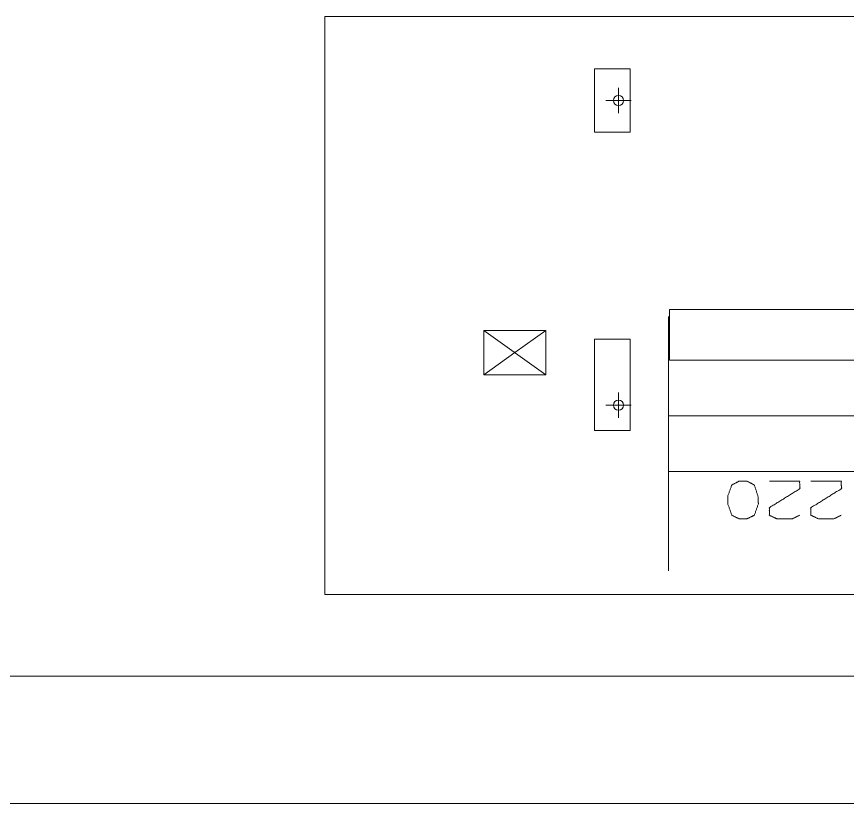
# Model space of a CAD drawing. Header units: millimetres. Extents: x 3056 to 110866, y 16649 to 58349.
# Drawn here: x 83344 to 86611, y 27499 to 30595 of the extents above; entities that cross this region are included whole.
import ezdxf

# ---------------------------------------------------------------- set-up
doc = ezdxf.new("R2010")
doc.units = ezdxf.units.MM
doc.layers.add('1', color=7, linetype='Continuous', true_color=0xffffff)

msp = doc.modelspace()

# ---------------------------------------------------------------- linework, layer by layer
at = {"layer": '1', "color": 80, "linetype": 'Continuous', "lineweight": 13}
for p, q in [((84556.5, 28321.3), (84556.5, 30595.3)), ((84556.5, 30595.3), (90183.5, 30595.3)), ((84556.5, 30595.3), (90183.5, 30595.3)), ((84556.5, 28321.3), (84556.5, 30595.3)), ((85757, 30390.3), (85617, 30390.3)), ((85617, 30390.3), (85617, 30140.3)), ((85757, 30140.3), (85757, 30390.3)), ((85711.5, 30215.3), (85711.5, 30315.3)), ((85761.5, 30265.3), (85661.5, 30265.3)), ((85617, 30140.3), (85757, 30140.3)), ((85911.5, 29243.3), (85911.5, 29443.3)), ((85911.5, 29443.3), (88119.5, 29443.3)), ((85181.5, 29360.3), (85425.5, 29186.3)), ((85181.5, 29360.3), (85425.5, 29360.3)), ((85181.5, 29186.3), (85181.5, 29360.3)), ((85425.5, 29360.3), (85303.5, 29273.3)), ((85425.5, 29360.3), (85425.5, 29186.3)), ((85617, 29326.3), (85617, 28966.3)), ((85757, 29326.3), (85617, 29326.3)), ((85757, 28966.3), (85757, 29326.3)), ((85181.5, 29186.3), (85303.5, 29273.3)), ((88119.5, 29243.3), (85911.5, 29243.3)), ((85425.5, 29186.3), (85181.5, 29186.3)), ((85711.5, 29016.3), (85711.5, 29116.3)), ((85761.5, 29066.3), (85661.5, 29066.3)), ((88128.5, 29024.2), (85908.5, 29024.2)), ((85617, 28966.3), (85757, 28966.3)), ((85908.5, 28805.1), (88128.5, 28805.1)), ((90183.5, 28321.3), (84556.5, 28321.3)), ((90183.5, 28321.3), (84556.5, 28321.3))]:
    msp.add_line(p, q, dxfattribs=at)
at = {"layer": '1', "color": 143, "linetype": 'Continuous', "lineweight": 13}
for p, q in [((49320.5, 27999.3), (90886.5, 27999.3)), ((3056.5, 27499.3), (110866.5, 27499.3))]:
    msp.add_line(p, q, dxfattribs=at)
at = {"layer": '1', "color": 80, "linetype": 'Continuous', "lineweight": 13}
for centre in [(85711.5, 30265.3), (85711.5, 29066.3)]:
    msp.add_circle(centre, 20, dxfattribs=at)
for points, knots in [([(85908.5, 29414.6), (85908.5, 29414.6), (85908.5, 29414.4), (85908.5, 29414), (85908.5, 29413.7), (85908.5, 29413), (85908.5, 29412.1), (85908.5, 29411.5), (85908.5, 29410.2), (85908.5, 29408.8), (85908.5, 29407.1), (85908.5, 29405.3), (85908.5, 29403.2), (85908.5, 29400.9), (85908.5, 29398.5), (85908.5, 29395.8), (85908.5, 29392.9), (85908.5, 29389.8), (85908.5, 29388.3), (85908.5, 29384.9), (85908.5, 29381.3), (85908.5, 29377.6), (85908.5, 29373.6), (85908.5, 29369.5), (85908.5, 29365.1), (85908.5, 29360.6), (85908.5, 29355.9), (85908.5, 29351), (85908.5, 29346), (85908.5, 29340.7), (85908.5, 29335.3), (85908.5, 29329.7), (85908.5, 29323.9), (85908.5, 29318), (85908.5, 29311.8), (85908.5, 29305.6), (85908.5, 29299.1), (85908.5, 29292.5), (85908.5, 29285.8), (85908.5, 29278.9), (85908.5, 29271.8), (85908.5, 29264.6), (85908.5, 29260.9), (85908.5, 29253.5), (85908.5, 29245.9), (85908.5, 29238.2), (85908.5, 29230.3), (85908.5, 29222.4), (85908.5, 29214.3), (85908.5, 29206), (85908.5, 29197.7), (85908.5, 29189.2), (85908.5, 29180.7), (85908.5, 29176.3), (85908.5, 29167.6), (85908.5, 29158.7), (85908.5, 29149.8), (85908.5, 29140.7), (85908.5, 29131.6), (85908.5, 29122.4), (85908.5, 29113), (85908.5, 29103.6), (85908.5, 29094.2), (85908.5, 29084.6), (85908.5, 29075), (85908.5, 29070.1), (85908.5, 29060.4), (85908.5, 29050.6), (85908.5, 29040.8), (85908.5, 29030.9), (85908.5, 29020.9), (85908.5, 29010.9), (85908.5, 29000.9), (85908.5, 28990.8), (85908.5, 28980.8), (85908.5, 28970.6), (85908.5, 28960.5), (85908.5, 28950.3), (85908.5, 28940.1), (85908.5, 28929.9), (85908.5, 28919.7), (85908.5, 28914.6)], [0, 0, 0.000106, 0.000519, 0.001349, 0.001873, 0.003328, 0.005196, 0.006339, 0.008832, 0.011732, 0.01505, 0.01877, 0.022902, 0.027443, 0.032385, 0.037735, 0.043482, 0.049625, 0.052795, 0.059537, 0.066665, 0.074179, 0.082084, 0.090366, 0.099034, 0.108072, 0.117481, 0.127254, 0.137393, 0.147892, 0.158745, 0.169948, 0.181499, 0.19339, 0.205613, 0.218171, 0.231051, 0.244253, 0.257768, 0.27159, 0.285719, 0.300144, 0.307499, 0.322358, 0.337498, 0.352918, 0.368602, 0.384551, 0.400755, 0.417206, 0.433902, 0.450835, 0.467996, 0.476632, 0.494121, 0.511827, 0.529729, 0.547831, 0.56612, 0.584587, 0.60323, 0.622037, 0.640997, 0.66011, 0.679367, 0.689061, 0.708513, 0.728082, 0.747767, 0.767558, 0.787449, 0.80742, 0.827475, 0.847605, 0.867798, 0.888044, 0.908338, 0.928668, 0.949025, 0.969409, 0.989803, 1, 1]), ([(85908.5, 28914.6), (85908.5, 28904.4), (85908.5, 28894.3), (85908.5, 28884.1), (85908.5, 28873.9), (85908.5, 28863.7), (85908.5, 28853.6), (85908.5, 28848.5), (85908.5, 28838.4), (85908.5, 28828.4), (85908.5, 28818.4), (85908.5, 28808.4), (85908.5, 28798.4), (85908.5, 28788.5), (85908.5, 28778.7), (85908.5, 28768.9), (85908.5, 28764), (85908.5, 28754.3), (85908.5, 28744.7), (85908.5, 28735.1), (85908.5, 28730.4), (85908.5, 28721), (85908.5, 28711.6), (85908.5, 28702.3), (85908.5, 28693.1), (85908.5, 28688.6), (85908.5, 28679.5), (85908.5, 28670.6), (85908.5, 28661.7), (85908.5, 28653), (85908.5, 28644.3), (85908.5, 28635.8), (85908.5, 28627.4), (85908.5, 28619.1), (85908.5, 28610.9), (85908.5, 28602.9), (85908.5, 28595), (85908.5, 28587.2), (85908.5, 28579.6), (85908.5, 28572.1), (85908.5, 28564.7), (85908.5, 28557.5), (85908.5, 28554), (85908.5, 28547), (85908.5, 28543.5), (85908.5, 28536.8), (85908.5, 28530.2), (85908.5, 28523.7), (85908.5, 28517.5), (85908.5, 28511.3), (85908.5, 28508.4), (85908.5, 28502.5), (85908.5, 28496.8), (85908.5, 28491.3), (85908.5, 28486), (85908.5, 28480.8), (85908.5, 28475.8), (85908.5, 28471), (85908.5, 28466.4), (85908.5, 28462), (85908.5, 28457.8), (85908.5, 28453.7), (85908.5, 28449.9), (85908.5, 28448), (85908.5, 28444.4), (85908.5, 28441), (85908.5, 28437.9), (85908.5, 28434.9), (85908.5, 28432.1), (85908.5, 28429.6), (85908.5, 28427.2), (85908.5, 28425), (85908.5, 28423.1), (85908.5, 28421.3), (85908.5, 28419.7), (85908.5, 28418.4), (85908.5, 28417.2), (85908.5, 28416.3), (85908.5, 28415.9), (85908.5, 28415.3), (85908.5, 28414.9), (85908.5, 28414.7), (85908.5, 28414.6)], [0, 0, 0.020399, 0.040788, 0.061161, 0.081513, 0.101827, 0.122094, 0.132207, 0.152399, 0.172524, 0.192579, 0.212555, 0.232441, 0.252232, 0.271917, 0.29149, 0.301248, 0.320637, 0.339888, 0.359001, 0.368484, 0.38737, 0.406092, 0.42465, 0.443027, 0.452171, 0.470274, 0.488176, 0.505876, 0.523371, 0.540643, 0.557687, 0.574504, 0.591083, 0.607413, 0.623489, 0.639311, 0.654863, 0.67014, 0.685142, 0.699858, 0.714283, 0.721347, 0.735322, 0.742233, 0.755748, 0.768951, 0.781831, 0.794388, 0.806611, 0.812554, 0.824275, 0.835652, 0.84668, 0.857353, 0.867672, 0.877631, 0.887224, 0.896448, 0.905301, 0.913773, 0.921869, 0.929579, 0.933336, 0.940464, 0.9472, 0.953545, 0.959492, 0.965038, 0.970187, 0.974928, 0.979262, 0.983194, 0.986713, 0.989819, 0.992518, 0.994804, 0.996672, 0.997397, 0.998645, 0.999476, 0.999894, 1, 1]), ([(86186.4, 28767.6), (86156.8, 28752), (86141.1, 28708.2), (86141.1, 28678.5), (86156.8, 28633.2), (86186.4, 28619.2), (86216.1, 28619.2), (86245.8, 28633.2), (86261.4, 28678.5), (86259.9, 28708.2), (86245.8, 28752), (86216.1, 28767.6), (86186.4, 28767.6)], [0, 0, 0.07627, 0.181886, 0.249382, 0.358353, 0.433033, 0.500524, 0.575204, 0.684174, 0.751764, 0.856239, 0.932509, 1, 1]), ([(86423.3, 28633.2), (86395.2, 28619.2), (86334.3, 28619.2), (86304.6, 28633.2), (86304.6, 28662.9), (86424.9, 28737.9), (86423.3, 28767.6), (86304.6, 28767.6)], [0, 0, 0.070635, 0.207523, 0.281311, 0.348001, 0.666468, 0.73325, 1, 1]), ([(86586.8, 28633.2), (86558.6, 28619.2), (86497.7, 28619.2), (86468, 28633.2), (86468, 28662.9), (86588.3, 28737.9), (86586.8, 28767.6), (86468, 28767.6)], [0, 0, 0.070635, 0.207523, 0.281311, 0.348001, 0.666468, 0.73325, 1, 1])]:
    msp.add_open_spline(points, degree=1, knots=knots, dxfattribs=at)

doc.saveas('drawing.dxf')
